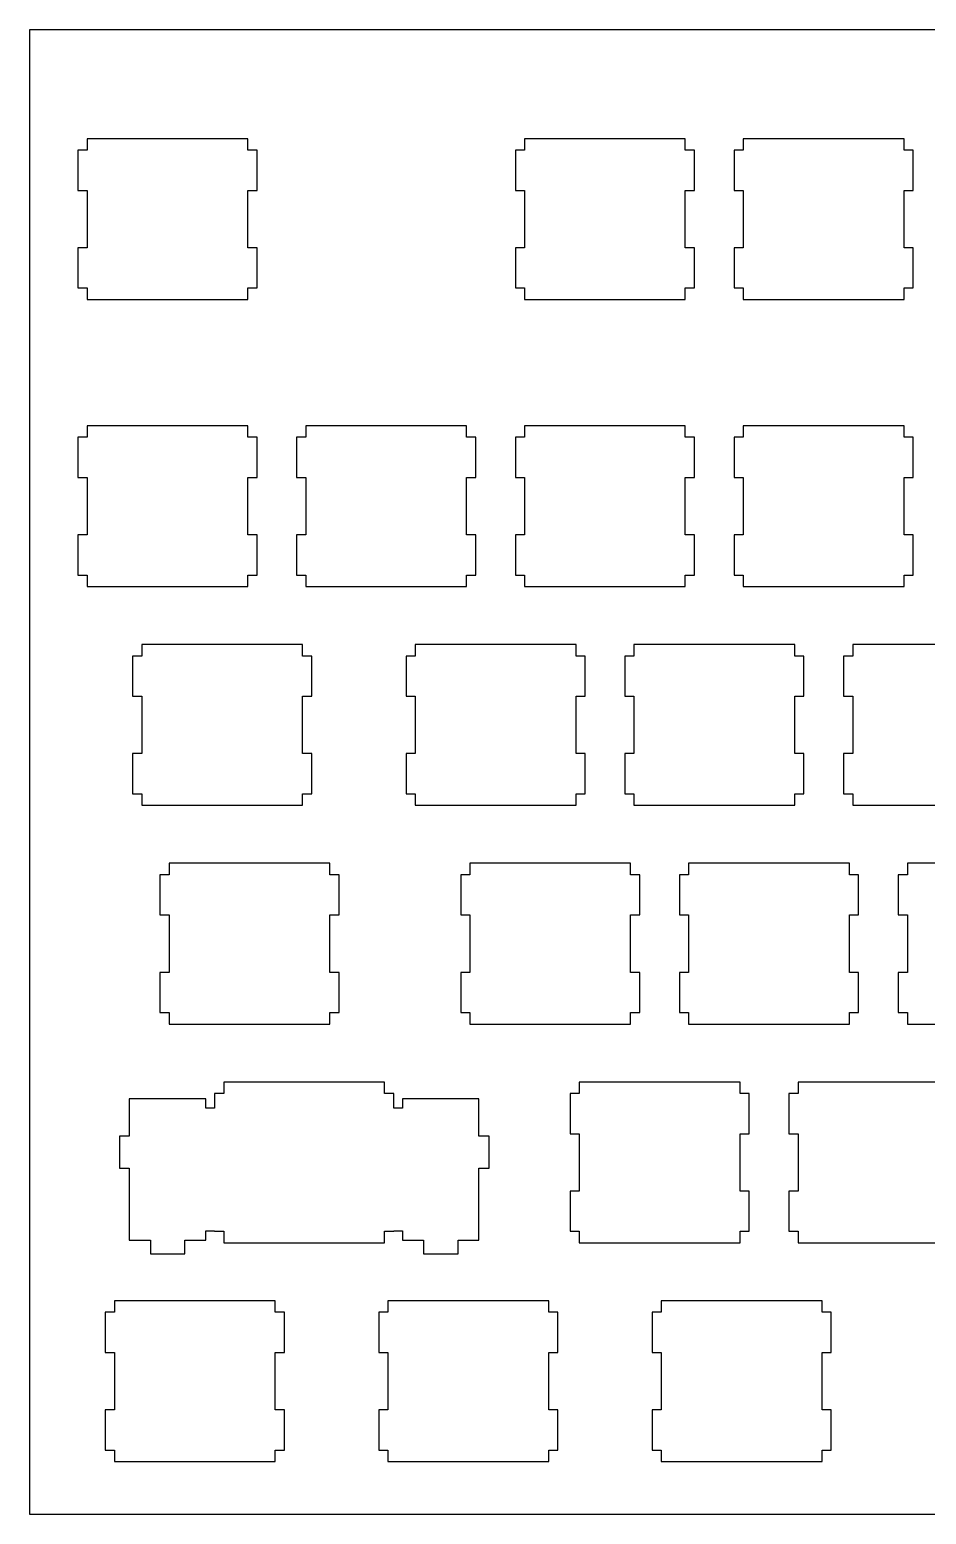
# Model space of a CAD drawing. Header units: millimetres. Extents: x 102 to 475, y 137 to 266.
# Drawn here: x 101.8 to 179.9, y 137 to 266.2 of the extents above; entities that cross this region are included whole.
import ezdxf

# ---------------------------------------------------------------- set-up
doc = ezdxf.new("R2010")
doc.units = ezdxf.units.MM
doc.layers.add('Default', color=7, linetype='Continuous')
doc.layers.add('KEYBOARD_(1)', color=7, linetype='Continuous')

# ---------------------------------------------------------------- blocks, each defined once
blk = doc.blocks.new('SE')
at = {"layer": 'KEYBOARD_(1)', "color": 7, "linetype": 'Continuous'}
for p, q in [((474.96, 266.24), (101.83, 266.24)), ((101.83, 266.24), (101.83, 136.96)), ((106.83, 256.75), (106.83, 255.75)), ((120.83, 256.75), (106.83, 256.75)), ((120.83, 255.75), (120.83, 256.75)), ((144.93, 256.75), (144.93, 255.75)), ((158.93, 256.75), (144.93, 256.75)), ((158.93, 255.75), (158.93, 256.75)), ((163.98, 256.75), (163.98, 255.75)), ((177.98, 256.75), (163.98, 256.75)), ((177.98, 255.75), (177.98, 256.75)), ((106.03, 255.75), (106.03, 252.25)), ((106.83, 255.75), (106.03, 255.75)), ((121.63, 255.75), (120.83, 255.75)), ((121.63, 252.25), (121.63, 255.75)), ((144.13, 255.75), (144.13, 252.25)), ((144.93, 255.75), (144.13, 255.75)), ((159.73, 255.75), (158.93, 255.75)), ((159.73, 252.25), (159.73, 255.75)), ((163.18, 255.75), (163.18, 252.25)), ((163.98, 255.75), (163.18, 255.75)), ((178.78, 255.75), (177.98, 255.75)), ((178.78, 252.25), (178.78, 255.75)), ((106.03, 252.25), (106.83, 252.25)), ((106.83, 252.25), (106.83, 247.25)), ((120.83, 252.25), (121.63, 252.25)), ((120.83, 247.25), (120.83, 252.25)), ((144.13, 252.25), (144.93, 252.25)), ((144.93, 252.25), (144.93, 247.25)), ((158.93, 252.25), (159.73, 252.25)), ((158.93, 247.25), (158.93, 252.25)), ((163.18, 252.25), (163.98, 252.25)), ((163.98, 252.25), (163.98, 247.25)), ((177.98, 252.25), (178.78, 252.25)), ((177.98, 247.25), (177.98, 252.25)), ((106.03, 247.25), (106.03, 243.75)), ((106.83, 247.25), (106.03, 247.25)), ((121.63, 247.25), (120.83, 247.25)), ((121.63, 243.75), (121.63, 247.25)), ((144.13, 247.25), (144.13, 243.75)), ((144.93, 247.25), (144.13, 247.25)), ((159.73, 247.25), (158.93, 247.25)), ((159.73, 243.75), (159.73, 247.25)), ((163.18, 247.25), (163.18, 243.75)), ((163.98, 247.25), (163.18, 247.25)), ((178.78, 247.25), (177.98, 247.25)), ((178.78, 243.75), (178.78, 247.25)), ((106.03, 243.75), (106.83, 243.75)), ((106.83, 243.75), (106.83, 242.75)), ((120.83, 243.75), (121.63, 243.75)), ((120.83, 242.75), (120.83, 243.75)), ((144.13, 243.75), (144.93, 243.75)), ((144.93, 243.75), (144.93, 242.75)), ((158.93, 243.75), (159.73, 243.75)), ((158.93, 242.75), (158.93, 243.75)), ((163.18, 243.75), (163.98, 243.75)), ((163.98, 243.75), (163.98, 242.75)), ((177.98, 243.75), (178.78, 243.75)), ((177.98, 242.75), (177.98, 243.75)), ((106.83, 242.75), (120.83, 242.75)), ((144.93, 242.75), (158.93, 242.75)), ((163.98, 242.75), (177.98, 242.75)), ((106.83, 231.75), (106.83, 230.75)), ((120.83, 231.75), (106.83, 231.75)), ((120.83, 230.75), (120.83, 231.75)), ((125.88, 231.75), (125.88, 230.75)), ((139.88, 231.75), (125.88, 231.75)), ((139.88, 230.75), (139.88, 231.75)), ((144.93, 231.75), (144.93, 230.75)), ((158.93, 231.75), (144.93, 231.75)), ((158.93, 230.75), (158.93, 231.75)), ((163.98, 231.75), (163.98, 230.75)), ((177.98, 231.75), (163.98, 231.75)), ((177.98, 230.75), (177.98, 231.75)), ((106.03, 230.75), (106.03, 227.25)), ((106.83, 230.75), (106.03, 230.75)), ((121.63, 230.75), (120.83, 230.75)), ((121.63, 227.25), (121.63, 230.75)), ((125.08, 230.75), (125.08, 227.25)), ((125.88, 230.75), (125.08, 230.75)), ((140.68, 230.75), (139.88, 230.75)), ((140.68, 227.25), (140.68, 230.75)), ((144.13, 230.75), (144.13, 227.25)), ((144.93, 230.75), (144.13, 230.75)), ((159.73, 230.75), (158.93, 230.75)), ((159.73, 227.25), (159.73, 230.75)), ((163.18, 230.75), (163.18, 227.25)), ((163.98, 230.75), (163.18, 230.75)), ((178.78, 230.75), (177.98, 230.75)), ((178.78, 227.25), (178.78, 230.75)), ((106.03, 227.25), (106.83, 227.25)), ((106.83, 227.25), (106.83, 222.25)), ((120.83, 227.25), (121.63, 227.25)), ((120.83, 222.25), (120.83, 227.25)), ((125.08, 227.25), (125.88, 227.25)), ((125.88, 227.25), (125.88, 222.25)), ((139.88, 227.25), (140.68, 227.25)), ((139.88, 222.25), (139.88, 227.25)), ((144.13, 227.25), (144.93, 227.25)), ((144.93, 227.25), (144.93, 222.25)), ((158.93, 227.25), (159.73, 227.25)), ((158.93, 222.25), (158.93, 227.25)), ((163.18, 227.25), (163.98, 227.25)), ((163.98, 227.25), (163.98, 222.25)), ((177.98, 227.25), (178.78, 227.25)), ((177.98, 222.25), (177.98, 227.25)), ((106.03, 222.25), (106.03, 218.75)), ((106.83, 222.25), (106.03, 222.25)), ((121.63, 222.25), (120.83, 222.25)), ((121.63, 218.75), (121.63, 222.25)), ((125.08, 222.25), (125.08, 218.75)), ((125.88, 222.25), (125.08, 222.25)), ((140.68, 222.25), (139.88, 222.25)), ((140.68, 218.75), (140.68, 222.25)), ((144.13, 222.25), (144.13, 218.75)), ((144.93, 222.25), (144.13, 222.25)), ((159.73, 222.25), (158.93, 222.25)), ((159.73, 218.75), (159.73, 222.25)), ((163.18, 222.25), (163.18, 218.75)), ((163.98, 222.25), (163.18, 222.25)), ((178.78, 222.25), (177.98, 222.25)), ((178.78, 218.75), (178.78, 222.25)), ((106.03, 218.75), (106.83, 218.75)), ((106.83, 218.75), (106.83, 217.75)), ((120.83, 218.75), (121.63, 218.75)), ((120.83, 217.75), (120.83, 218.75)), ((125.08, 218.75), (125.88, 218.75)), ((125.88, 218.75), (125.88, 217.75)), ((139.88, 218.75), (140.68, 218.75)), ((139.88, 217.75), (139.88, 218.75)), ((144.13, 218.75), (144.93, 218.75)), ((144.93, 218.75), (144.93, 217.75)), ((158.93, 218.75), (159.73, 218.75)), ((158.93, 217.75), (158.93, 218.75)), ((163.18, 218.75), (163.98, 218.75)), ((163.98, 218.75), (163.98, 217.75)), ((177.98, 218.75), (178.78, 218.75)), ((177.98, 217.75), (177.98, 218.75)), ((106.83, 217.75), (120.83, 217.75)), ((125.88, 217.75), (139.88, 217.75)), ((144.93, 217.75), (158.93, 217.75)), ((163.98, 217.75), (177.98, 217.75)), ((111.6, 212.7), (111.6, 211.7)), ((125.6, 212.7), (111.6, 212.7)), ((125.6, 211.7), (125.6, 212.7)), ((135.41, 212.7), (135.41, 211.7)), ((149.41, 212.7), (135.41, 212.7)), ((149.41, 211.7), (149.41, 212.7)), ((154.46, 212.7), (154.46, 211.7)), ((168.46, 212.7), (154.46, 212.7)), ((168.46, 211.7), (168.46, 212.7)), ((173.51, 212.7), (173.51, 211.7)), ((187.51, 212.7), (173.51, 212.7)), ((110.8, 211.7), (110.8, 208.2)), ((111.6, 211.7), (110.8, 211.7)), ((126.4, 211.7), (125.6, 211.7)), ((126.4, 208.2), (126.4, 211.7)), ((134.61, 211.7), (134.61, 208.2)), ((135.41, 211.7), (134.61, 211.7)), ((150.21, 211.7), (149.41, 211.7)), ((150.21, 208.2), (150.21, 211.7)), ((153.66, 211.7), (153.66, 208.2)), ((154.46, 211.7), (153.66, 211.7)), ((169.26, 211.7), (168.46, 211.7)), ((169.26, 208.2), (169.26, 211.7)), ((172.71, 211.7), (172.71, 208.2)), ((173.51, 211.7), (172.71, 211.7)), ((110.8, 208.2), (111.6, 208.2)), ((111.6, 208.2), (111.6, 203.2)), ((125.6, 208.2), (126.4, 208.2)), ((125.6, 203.2), (125.6, 208.2)), ((134.61, 208.2), (135.41, 208.2)), ((135.41, 208.2), (135.41, 203.2)), ((149.41, 208.2), (150.21, 208.2)), ((149.41, 203.2), (149.41, 208.2)), ((153.66, 208.2), (154.46, 208.2)), ((154.46, 208.2), (154.46, 203.2)), ((168.46, 208.2), (169.26, 208.2)), ((168.46, 203.2), (168.46, 208.2)), ((172.71, 208.2), (173.51, 208.2)), ((173.51, 208.2), (173.51, 203.2)), ((110.8, 203.2), (110.8, 199.7)), ((111.6, 203.2), (110.8, 203.2)), ((126.4, 203.2), (125.6, 203.2)), ((126.4, 199.7), (126.4, 203.2)), ((134.61, 203.2), (134.61, 199.7)), ((135.41, 203.2), (134.61, 203.2)), ((150.21, 203.2), (149.41, 203.2)), ((150.21, 199.7), (150.21, 203.2)), ((153.66, 203.2), (153.66, 199.7)), ((154.46, 203.2), (153.66, 203.2)), ((169.26, 203.2), (168.46, 203.2)), ((169.26, 199.7), (169.26, 203.2)), ((172.71, 203.2), (172.71, 199.7)), ((173.51, 203.2), (172.71, 203.2)), ((110.8, 199.7), (111.6, 199.7)), ((111.6, 199.7), (111.6, 198.7)), ((125.6, 199.7), (126.4, 199.7)), ((125.6, 198.7), (125.6, 199.7)), ((134.61, 199.7), (135.41, 199.7)), ((135.41, 199.7), (135.41, 198.7)), ((149.41, 199.7), (150.21, 199.7)), ((149.41, 198.7), (149.41, 199.7)), ((153.66, 199.7), (154.46, 199.7)), ((154.46, 199.7), (154.46, 198.7)), ((168.46, 199.7), (169.26, 199.7)), ((168.46, 198.7), (168.46, 199.7)), ((172.71, 199.7), (173.51, 199.7)), ((173.51, 199.7), (173.51, 198.7)), ((111.6, 198.7), (125.6, 198.7)), ((135.41, 198.7), (149.41, 198.7)), ((154.46, 198.7), (168.46, 198.7)), ((173.51, 198.7), (187.51, 198.7)), ((113.18, 192.65), (113.18, 189.15)), ((113.98, 192.65), (113.18, 192.65)), ((113.98, 193.65), (113.98, 192.65)), ((127.98, 193.65), (113.98, 193.65)), ((127.98, 192.65), (127.98, 193.65)), ((128.78, 192.65), (127.98, 192.65)), ((128.78, 189.15), (128.78, 192.65)), ((139.37, 192.65), (139.37, 189.15)), ((140.17, 192.65), (139.37, 192.65)), ((140.17, 193.65), (140.17, 192.65)), ((154.17, 193.65), (140.17, 193.65)), ((154.17, 192.65), (154.17, 193.65)), ((154.97, 192.65), (154.17, 192.65)), ((154.97, 189.15), (154.97, 192.65)), ((158.42, 192.65), (158.42, 189.15)), ((159.22, 192.65), (158.42, 192.65)), ((159.22, 193.65), (159.22, 192.65)), ((173.22, 193.65), (159.22, 193.65)), ((173.22, 192.65), (173.22, 193.65)), ((174.02, 192.65), (173.22, 192.65)), ((174.02, 189.15), (174.02, 192.65)), ((177.47, 192.65), (177.47, 189.15)), ((178.27, 192.65), (177.47, 192.65)), ((178.27, 193.65), (178.27, 192.65)), ((192.27, 193.65), (178.27, 193.65)), ((113.18, 189.15), (113.98, 189.15)), ((113.98, 189.15), (113.98, 184.15)), ((127.98, 189.15), (128.78, 189.15)), ((127.98, 184.15), (127.98, 189.15)), ((139.37, 189.15), (140.17, 189.15)), ((140.17, 189.15), (140.17, 184.15)), ((154.17, 189.15), (154.97, 189.15)), ((154.17, 184.15), (154.17, 189.15)), ((158.42, 189.15), (159.22, 189.15)), ((159.22, 189.15), (159.22, 184.15)), ((173.22, 189.15), (174.02, 189.15)), ((173.22, 184.15), (173.22, 189.15)), ((177.47, 189.15), (178.27, 189.15)), ((178.27, 189.15), (178.27, 184.15)), ((113.18, 184.15), (113.18, 180.65)), ((113.98, 184.15), (113.18, 184.15)), ((128.78, 184.15), (127.98, 184.15)), ((128.78, 180.65), (128.78, 184.15)), ((139.37, 184.15), (139.37, 180.65)), ((140.17, 184.15), (139.37, 184.15)), ((154.97, 184.15), (154.17, 184.15)), ((154.97, 180.65), (154.97, 184.15)), ((158.42, 184.15), (158.42, 180.65)), ((159.22, 184.15), (158.42, 184.15)), ((174.02, 184.15), (173.22, 184.15)), ((174.02, 180.65), (174.02, 184.15)), ((177.47, 184.15), (177.47, 180.65)), ((178.27, 184.15), (177.47, 184.15)), ((113.18, 180.65), (113.98, 180.65)), ((113.98, 180.65), (113.98, 179.65)), ((127.98, 180.65), (128.78, 180.65)), ((127.98, 179.65), (127.98, 180.65)), ((139.37, 180.65), (140.17, 180.65)), ((140.17, 180.65), (140.17, 179.65)), ((154.17, 180.65), (154.97, 180.65)), ((154.17, 179.65), (154.17, 180.65)), ((158.42, 180.65), (159.22, 180.65)), ((159.22, 180.65), (159.22, 179.65)), ((173.22, 180.65), (174.02, 180.65)), ((173.22, 179.65), (173.22, 180.65)), ((177.47, 180.65), (178.27, 180.65)), ((178.27, 180.65), (178.27, 179.65)), ((113.98, 179.65), (127.98, 179.65)), ((140.17, 179.65), (154.17, 179.65)), ((159.22, 179.65), (173.22, 179.65)), ((178.27, 179.65), (192.27, 179.65)), ((118.74, 174.6), (118.74, 173.6)), ((132.74, 174.6), (118.74, 174.6)), ((132.74, 173.6), (132.74, 174.6)), ((149.7, 174.6), (149.7, 173.6)), ((163.7, 174.6), (149.7, 174.6)), ((163.7, 173.6), (163.7, 174.6)), ((168.75, 174.6), (168.75, 173.6)), ((182.75, 174.6), (168.75, 174.6)), ((117.94, 173.6), (117.94, 172.33)), ((118.74, 173.6), (117.94, 173.6)), ((133.54, 173.6), (132.74, 173.6)), ((133.54, 172.33), (133.54, 173.6)), ((148.9, 173.6), (148.9, 170.1)), ((149.7, 173.6), (148.9, 173.6)), ((164.5, 173.6), (163.7, 173.6)), ((164.5, 170.1), (164.5, 173.6)), ((167.95, 173.6), (167.95, 170.1)), ((168.75, 173.6), (167.95, 173.6)), ((110.51, 173.13), (110.51, 169.9)), ((117.16, 173.13), (110.51, 173.13)), ((117.16, 172.33), (117.16, 173.13)), ((117.94, 172.33), (117.16, 172.33)), ((134.31, 172.33), (133.54, 172.33)), ((134.31, 173.13), (134.31, 172.33)), ((140.96, 173.13), (134.31, 173.13)), ((140.96, 169.9), (140.96, 173.13)), ((109.64, 169.9), (109.64, 167.1)), ((110.51, 169.9), (109.64, 169.9)), ((141.84, 169.9), (140.96, 169.9)), ((141.84, 167.1), (141.84, 169.9)), ((148.9, 170.1), (149.7, 170.1)), ((149.7, 170.1), (149.7, 165.1)), ((163.7, 170.1), (164.5, 170.1)), ((163.7, 165.1), (163.7, 170.1)), ((167.95, 170.1), (168.75, 170.1)), ((168.75, 170.1), (168.75, 165.1)), ((109.64, 167.1), (110.51, 167.1)), ((110.51, 167.1), (110.51, 160.83)), ((140.96, 167.1), (141.84, 167.1)), ((140.96, 160.83), (140.96, 167.1)), ((148.9, 165.1), (148.9, 161.6)), ((149.7, 165.1), (148.9, 165.1)), ((164.5, 165.1), (163.7, 165.1)), ((164.5, 161.6), (164.5, 165.1)), ((167.95, 165.1), (167.95, 161.6)), ((168.75, 165.1), (167.95, 165.1)), ((117.16, 161.63), (117.94, 161.63)), ((117.16, 160.83), (117.16, 161.63)), ((117.94, 161.63), (117.94, 161.6)), ((133.54, 161.63), (134.31, 161.63)), ((133.54, 161.6), (133.54, 161.63)), ((134.31, 161.63), (134.31, 160.83)), ((110.51, 160.83), (112.34, 160.83)), ((112.34, 160.83), (112.34, 159.63)), ((115.34, 160.83), (117.16, 160.83)), ((115.34, 159.63), (115.34, 160.83)), ((117.94, 161.6), (118.74, 161.6)), ((118.74, 161.6), (118.74, 160.6)), ((118.74, 160.6), (132.74, 160.6)), ((132.74, 161.6), (133.54, 161.6)), ((132.74, 160.6), (132.74, 161.6)), ((134.31, 160.83), (136.14, 160.83)), ((136.14, 160.83), (136.14, 159.63)), ((139.14, 160.83), (140.96, 160.83)), ((139.14, 159.63), (139.14, 160.83)), ((148.9, 161.6), (149.7, 161.6)), ((149.7, 161.6), (149.7, 160.6)), ((149.7, 160.6), (163.7, 160.6)), ((163.7, 161.6), (164.5, 161.6)), ((163.7, 160.6), (163.7, 161.6)), ((167.95, 161.6), (168.75, 161.6)), ((168.75, 161.6), (168.75, 160.6)), ((168.75, 160.6), (182.75, 160.6)), ((112.34, 159.63), (115.34, 159.63)), ((136.14, 159.63), (139.14, 159.63)), ((109.21, 155.55), (109.21, 154.55)), ((123.21, 155.55), (109.21, 155.55)), ((123.21, 154.55), (123.21, 155.55)), ((133.03, 155.55), (133.03, 154.55)), ((147.03, 155.55), (133.03, 155.55)), ((147.03, 154.55), (147.03, 155.55)), ((156.84, 155.55), (156.84, 154.55)), ((170.84, 155.55), (156.84, 155.55)), ((170.84, 154.55), (170.84, 155.55)), ((108.41, 154.55), (108.41, 151.05)), ((109.21, 154.55), (108.41, 154.55)), ((124.01, 154.55), (123.21, 154.55)), ((124.01, 151.05), (124.01, 154.55)), ((132.23, 154.55), (132.23, 151.05)), ((133.03, 154.55), (132.23, 154.55)), ((147.83, 154.55), (147.03, 154.55)), ((147.83, 151.05), (147.83, 154.55)), ((156.04, 154.55), (156.04, 151.05)), ((156.84, 154.55), (156.04, 154.55)), ((171.64, 154.55), (170.84, 154.55)), ((171.64, 151.05), (171.64, 154.55)), ((108.41, 151.05), (109.21, 151.05)), ((109.21, 151.05), (109.21, 146.05)), ((123.21, 151.05), (124.01, 151.05)), ((123.21, 146.05), (123.21, 151.05)), ((132.23, 151.05), (133.03, 151.05)), ((133.03, 151.05), (133.03, 146.05)), ((147.03, 151.05), (147.83, 151.05)), ((147.03, 146.05), (147.03, 151.05)), ((156.04, 151.05), (156.84, 151.05)), ((156.84, 151.05), (156.84, 146.05)), ((170.84, 151.05), (171.64, 151.05)), ((170.84, 146.05), (170.84, 151.05)), ((108.41, 146.05), (108.41, 142.55)), ((109.21, 146.05), (108.41, 146.05)), ((124.01, 146.05), (123.21, 146.05)), ((124.01, 142.55), (124.01, 146.05)), ((132.23, 146.05), (132.23, 142.55)), ((133.03, 146.05), (132.23, 146.05)), ((147.83, 146.05), (147.03, 146.05)), ((147.83, 142.55), (147.83, 146.05)), ((156.04, 146.05), (156.04, 142.55)), ((156.84, 146.05), (156.04, 146.05)), ((171.64, 146.05), (170.84, 146.05)), ((171.64, 142.55), (171.64, 146.05)), ((108.41, 142.55), (109.21, 142.55)), ((109.21, 142.55), (109.21, 141.55)), ((123.21, 142.55), (124.01, 142.55)), ((123.21, 141.55), (123.21, 142.55)), ((132.23, 142.55), (133.03, 142.55)), ((133.03, 142.55), (133.03, 141.55)), ((147.03, 142.55), (147.83, 142.55)), ((147.03, 141.55), (147.03, 142.55)), ((156.04, 142.55), (156.84, 142.55)), ((156.84, 142.55), (156.84, 141.55)), ((170.84, 142.55), (171.64, 142.55)), ((170.84, 141.55), (170.84, 142.55)), ((109.21, 141.55), (123.21, 141.55)), ((133.03, 141.55), (147.03, 141.55)), ((156.84, 141.55), (170.84, 141.55)), ((101.83, 136.96), (474.96, 136.96))]:
    blk.add_line(p, q, dxfattribs=at)
blk = doc.blocks.new('SE1')
at = {"layer": 'KEYBOARD_(1)', "color": 7, "linetype": 'Continuous'}
for p, q in [((474.96, 266.24), (101.83, 266.24)), ((101.83, 266.24), (101.83, 136.96)), ((106.83, 256.75), (106.83, 255.75)), ((120.83, 256.75), (106.83, 256.75)), ((120.83, 255.75), (120.83, 256.75)), ((144.93, 256.75), (144.93, 255.75)), ((158.93, 256.75), (144.93, 256.75)), ((158.93, 255.75), (158.93, 256.75)), ((163.98, 256.75), (163.98, 255.75)), ((177.98, 256.75), (163.98, 256.75)), ((177.98, 255.75), (177.98, 256.75)), ((106.03, 255.75), (106.03, 252.25)), ((106.83, 255.75), (106.03, 255.75)), ((121.63, 255.75), (120.83, 255.75)), ((121.63, 252.25), (121.63, 255.75)), ((144.13, 255.75), (144.13, 252.25)), ((144.93, 255.75), (144.13, 255.75)), ((159.73, 255.75), (158.93, 255.75)), ((159.73, 252.25), (159.73, 255.75)), ((163.18, 255.75), (163.18, 252.25)), ((163.98, 255.75), (163.18, 255.75)), ((178.78, 255.75), (177.98, 255.75)), ((178.78, 252.25), (178.78, 255.75)), ((106.03, 252.25), (106.83, 252.25)), ((106.83, 252.25), (106.83, 247.25)), ((120.83, 252.25), (121.63, 252.25)), ((120.83, 247.25), (120.83, 252.25)), ((144.13, 252.25), (144.93, 252.25)), ((144.93, 252.25), (144.93, 247.25)), ((158.93, 252.25), (159.73, 252.25)), ((158.93, 247.25), (158.93, 252.25)), ((163.18, 252.25), (163.98, 252.25)), ((163.98, 252.25), (163.98, 247.25)), ((177.98, 252.25), (178.78, 252.25)), ((177.98, 247.25), (177.98, 252.25)), ((106.03, 247.25), (106.03, 243.75)), ((106.83, 247.25), (106.03, 247.25)), ((121.63, 247.25), (120.83, 247.25)), ((121.63, 243.75), (121.63, 247.25)), ((144.13, 247.25), (144.13, 243.75)), ((144.93, 247.25), (144.13, 247.25)), ((159.73, 247.25), (158.93, 247.25)), ((159.73, 243.75), (159.73, 247.25)), ((163.18, 247.25), (163.18, 243.75)), ((163.98, 247.25), (163.18, 247.25)), ((178.78, 247.25), (177.98, 247.25)), ((178.78, 243.75), (178.78, 247.25)), ((106.03, 243.75), (106.83, 243.75)), ((106.83, 243.75), (106.83, 242.75)), ((120.83, 243.75), (121.63, 243.75)), ((120.83, 242.75), (120.83, 243.75)), ((144.13, 243.75), (144.93, 243.75)), ((144.93, 243.75), (144.93, 242.75)), ((158.93, 243.75), (159.73, 243.75)), ((158.93, 242.75), (158.93, 243.75)), ((163.18, 243.75), (163.98, 243.75)), ((163.98, 243.75), (163.98, 242.75)), ((177.98, 243.75), (178.78, 243.75)), ((177.98, 242.75), (177.98, 243.75)), ((106.83, 242.75), (120.83, 242.75)), ((144.93, 242.75), (158.93, 242.75)), ((163.98, 242.75), (177.98, 242.75)), ((106.83, 231.75), (106.83, 230.75)), ((120.83, 231.75), (106.83, 231.75)), ((120.83, 230.75), (120.83, 231.75)), ((125.88, 231.75), (125.88, 230.75)), ((139.88, 231.75), (125.88, 231.75)), ((139.88, 230.75), (139.88, 231.75)), ((144.93, 231.75), (144.93, 230.75)), ((158.93, 231.75), (144.93, 231.75)), ((158.93, 230.75), (158.93, 231.75)), ((163.98, 231.75), (163.98, 230.75)), ((177.98, 231.75), (163.98, 231.75)), ((177.98, 230.75), (177.98, 231.75)), ((106.03, 230.75), (106.03, 227.25)), ((106.83, 230.75), (106.03, 230.75)), ((121.63, 230.75), (120.83, 230.75)), ((121.63, 227.25), (121.63, 230.75)), ((125.08, 230.75), (125.08, 227.25)), ((125.88, 230.75), (125.08, 230.75)), ((140.68, 230.75), (139.88, 230.75)), ((140.68, 227.25), (140.68, 230.75)), ((144.13, 230.75), (144.13, 227.25)), ((144.93, 230.75), (144.13, 230.75)), ((159.73, 230.75), (158.93, 230.75)), ((159.73, 227.25), (159.73, 230.75)), ((163.18, 230.75), (163.18, 227.25)), ((163.98, 230.75), (163.18, 230.75)), ((178.78, 230.75), (177.98, 230.75)), ((178.78, 227.25), (178.78, 230.75)), ((106.03, 227.25), (106.83, 227.25)), ((106.83, 227.25), (106.83, 222.25)), ((120.83, 227.25), (121.63, 227.25)), ((120.83, 222.25), (120.83, 227.25)), ((125.08, 227.25), (125.88, 227.25)), ((125.88, 227.25), (125.88, 222.25)), ((139.88, 227.25), (140.68, 227.25)), ((139.88, 222.25), (139.88, 227.25)), ((144.13, 227.25), (144.93, 227.25)), ((144.93, 227.25), (144.93, 222.25)), ((158.93, 227.25), (159.73, 227.25)), ((158.93, 222.25), (158.93, 227.25)), ((163.18, 227.25), (163.98, 227.25)), ((163.98, 227.25), (163.98, 222.25)), ((177.98, 227.25), (178.78, 227.25)), ((177.98, 222.25), (177.98, 227.25)), ((106.03, 222.25), (106.03, 218.75)), ((106.83, 222.25), (106.03, 222.25)), ((121.63, 222.25), (120.83, 222.25)), ((121.63, 218.75), (121.63, 222.25)), ((125.08, 222.25), (125.08, 218.75)), ((125.88, 222.25), (125.08, 222.25)), ((140.68, 222.25), (139.88, 222.25)), ((140.68, 218.75), (140.68, 222.25)), ((144.13, 222.25), (144.13, 218.75)), ((144.93, 222.25), (144.13, 222.25)), ((159.73, 222.25), (158.93, 222.25)), ((159.73, 218.75), (159.73, 222.25)), ((163.18, 222.25), (163.18, 218.75)), ((163.98, 222.25), (163.18, 222.25)), ((178.78, 222.25), (177.98, 222.25)), ((178.78, 218.75), (178.78, 222.25)), ((106.03, 218.75), (106.83, 218.75)), ((106.83, 218.75), (106.83, 217.75)), ((120.83, 218.75), (121.63, 218.75)), ((120.83, 217.75), (120.83, 218.75)), ((125.08, 218.75), (125.88, 218.75)), ((125.88, 218.75), (125.88, 217.75)), ((139.88, 218.75), (140.68, 218.75)), ((139.88, 217.75), (139.88, 218.75)), ((144.13, 218.75), (144.93, 218.75)), ((144.93, 218.75), (144.93, 217.75)), ((158.93, 218.75), (159.73, 218.75)), ((158.93, 217.75), (158.93, 218.75)), ((163.18, 218.75), (163.98, 218.75)), ((163.98, 218.75), (163.98, 217.75)), ((177.98, 218.75), (178.78, 218.75)), ((177.98, 217.75), (177.98, 218.75)), ((106.83, 217.75), (120.83, 217.75)), ((125.88, 217.75), (139.88, 217.75)), ((144.93, 217.75), (158.93, 217.75)), ((163.98, 217.75), (177.98, 217.75)), ((111.6, 212.7), (111.6, 211.7)), ((125.6, 212.7), (111.6, 212.7)), ((125.6, 211.7), (125.6, 212.7)), ((135.41, 212.7), (135.41, 211.7)), ((149.41, 212.7), (135.41, 212.7)), ((149.41, 211.7), (149.41, 212.7)), ((154.46, 212.7), (154.46, 211.7)), ((168.46, 212.7), (154.46, 212.7)), ((168.46, 211.7), (168.46, 212.7)), ((173.51, 212.7), (173.51, 211.7)), ((187.51, 212.7), (173.51, 212.7)), ((110.8, 211.7), (110.8, 208.2)), ((111.6, 211.7), (110.8, 211.7)), ((126.4, 211.7), (125.6, 211.7)), ((126.4, 208.2), (126.4, 211.7)), ((134.61, 211.7), (134.61, 208.2)), ((135.41, 211.7), (134.61, 211.7)), ((150.21, 211.7), (149.41, 211.7)), ((150.21, 208.2), (150.21, 211.7)), ((153.66, 211.7), (153.66, 208.2)), ((154.46, 211.7), (153.66, 211.7)), ((169.26, 211.7), (168.46, 211.7)), ((169.26, 208.2), (169.26, 211.7)), ((172.71, 211.7), (172.71, 208.2)), ((173.51, 211.7), (172.71, 211.7)), ((110.8, 208.2), (111.6, 208.2)), ((111.6, 208.2), (111.6, 203.2)), ((125.6, 208.2), (126.4, 208.2)), ((125.6, 203.2), (125.6, 208.2)), ((134.61, 208.2), (135.41, 208.2)), ((135.41, 208.2), (135.41, 203.2)), ((149.41, 208.2), (150.21, 208.2)), ((149.41, 203.2), (149.41, 208.2)), ((153.66, 208.2), (154.46, 208.2)), ((154.46, 208.2), (154.46, 203.2)), ((168.46, 208.2), (169.26, 208.2)), ((168.46, 203.2), (168.46, 208.2)), ((172.71, 208.2), (173.51, 208.2)), ((173.51, 208.2), (173.51, 203.2)), ((110.8, 203.2), (110.8, 199.7)), ((111.6, 203.2), (110.8, 203.2)), ((126.4, 203.2), (125.6, 203.2)), ((126.4, 199.7), (126.4, 203.2)), ((134.61, 203.2), (134.61, 199.7)), ((135.41, 203.2), (134.61, 203.2)), ((150.21, 203.2), (149.41, 203.2)), ((150.21, 199.7), (150.21, 203.2)), ((153.66, 203.2), (153.66, 199.7)), ((154.46, 203.2), (153.66, 203.2)), ((169.26, 203.2), (168.46, 203.2)), ((169.26, 199.7), (169.26, 203.2)), ((172.71, 203.2), (172.71, 199.7)), ((173.51, 203.2), (172.71, 203.2)), ((110.8, 199.7), (111.6, 199.7)), ((111.6, 199.7), (111.6, 198.7)), ((125.6, 199.7), (126.4, 199.7)), ((125.6, 198.7), (125.6, 199.7)), ((134.61, 199.7), (135.41, 199.7)), ((135.41, 199.7), (135.41, 198.7)), ((149.41, 199.7), (150.21, 199.7)), ((149.41, 198.7), (149.41, 199.7)), ((153.66, 199.7), (154.46, 199.7)), ((154.46, 199.7), (154.46, 198.7)), ((168.46, 199.7), (169.26, 199.7)), ((168.46, 198.7), (168.46, 199.7)), ((172.71, 199.7), (173.51, 199.7)), ((173.51, 199.7), (173.51, 198.7)), ((111.6, 198.7), (125.6, 198.7)), ((135.41, 198.7), (149.41, 198.7)), ((154.46, 198.7), (168.46, 198.7)), ((173.51, 198.7), (187.51, 198.7)), ((113.18, 192.65), (113.18, 189.15)), ((113.98, 192.65), (113.18, 192.65)), ((113.98, 193.65), (113.98, 192.65)), ((127.98, 193.65), (113.98, 193.65)), ((127.98, 192.65), (127.98, 193.65)), ((128.78, 192.65), (127.98, 192.65)), ((128.78, 189.15), (128.78, 192.65)), ((139.37, 192.65), (139.37, 189.15)), ((140.17, 192.65), (139.37, 192.65)), ((140.17, 193.65), (140.17, 192.65)), ((154.17, 193.65), (140.17, 193.65)), ((154.17, 192.65), (154.17, 193.65)), ((154.97, 192.65), (154.17, 192.65)), ((154.97, 189.15), (154.97, 192.65)), ((158.42, 192.65), (158.42, 189.15)), ((159.22, 192.65), (158.42, 192.65)), ((159.22, 193.65), (159.22, 192.65)), ((173.22, 193.65), (159.22, 193.65)), ((173.22, 192.65), (173.22, 193.65)), ((174.02, 192.65), (173.22, 192.65)), ((174.02, 189.15), (174.02, 192.65)), ((177.47, 192.65), (177.47, 189.15)), ((178.27, 192.65), (177.47, 192.65)), ((178.27, 193.65), (178.27, 192.65)), ((192.27, 193.65), (178.27, 193.65)), ((113.18, 189.15), (113.98, 189.15)), ((113.98, 189.15), (113.98, 184.15)), ((127.98, 189.15), (128.78, 189.15)), ((127.98, 184.15), (127.98, 189.15)), ((139.37, 189.15), (140.17, 189.15)), ((140.17, 189.15), (140.17, 184.15)), ((154.17, 189.15), (154.97, 189.15)), ((154.17, 184.15), (154.17, 189.15)), ((158.42, 189.15), (159.22, 189.15)), ((159.22, 189.15), (159.22, 184.15)), ((173.22, 189.15), (174.02, 189.15)), ((173.22, 184.15), (173.22, 189.15)), ((177.47, 189.15), (178.27, 189.15)), ((178.27, 189.15), (178.27, 184.15)), ((113.18, 184.15), (113.18, 180.65)), ((113.98, 184.15), (113.18, 184.15)), ((128.78, 184.15), (127.98, 184.15)), ((128.78, 180.65), (128.78, 184.15)), ((139.37, 184.15), (139.37, 180.65)), ((140.17, 184.15), (139.37, 184.15)), ((154.97, 184.15), (154.17, 184.15)), ((154.97, 180.65), (154.97, 184.15)), ((158.42, 184.15), (158.42, 180.65)), ((159.22, 184.15), (158.42, 184.15)), ((174.02, 184.15), (173.22, 184.15)), ((174.02, 180.65), (174.02, 184.15)), ((177.47, 184.15), (177.47, 180.65)), ((178.27, 184.15), (177.47, 184.15)), ((113.18, 180.65), (113.98, 180.65)), ((113.98, 180.65), (113.98, 179.65)), ((127.98, 180.65), (128.78, 180.65)), ((127.98, 179.65), (127.98, 180.65)), ((139.37, 180.65), (140.17, 180.65)), ((140.17, 180.65), (140.17, 179.65)), ((154.17, 180.65), (154.97, 180.65)), ((154.17, 179.65), (154.17, 180.65)), ((158.42, 180.65), (159.22, 180.65)), ((159.22, 180.65), (159.22, 179.65)), ((173.22, 180.65), (174.02, 180.65)), ((173.22, 179.65), (173.22, 180.65)), ((177.47, 180.65), (178.27, 180.65)), ((178.27, 180.65), (178.27, 179.65)), ((113.98, 179.65), (127.98, 179.65)), ((140.17, 179.65), (154.17, 179.65)), ((159.22, 179.65), (173.22, 179.65)), ((178.27, 179.65), (192.27, 179.65)), ((118.74, 174.6), (118.74, 173.6)), ((132.74, 174.6), (118.74, 174.6)), ((132.74, 173.6), (132.74, 174.6)), ((149.7, 174.6), (149.7, 173.6)), ((163.7, 174.6), (149.7, 174.6)), ((163.7, 173.6), (163.7, 174.6)), ((168.75, 174.6), (168.75, 173.6)), ((182.75, 174.6), (168.75, 174.6)), ((117.94, 173.6), (117.94, 172.33)), ((118.74, 173.6), (117.94, 173.6)), ((133.54, 173.6), (132.74, 173.6)), ((133.54, 172.33), (133.54, 173.6)), ((148.9, 173.6), (148.9, 170.1)), ((149.7, 173.6), (148.9, 173.6)), ((164.5, 173.6), (163.7, 173.6)), ((164.5, 170.1), (164.5, 173.6)), ((167.95, 173.6), (167.95, 170.1)), ((168.75, 173.6), (167.95, 173.6)), ((110.51, 173.13), (110.51, 169.9)), ((117.16, 173.13), (110.51, 173.13)), ((117.16, 172.33), (117.16, 173.13)), ((117.94, 172.33), (117.16, 172.33)), ((134.31, 172.33), (133.54, 172.33)), ((134.31, 173.13), (134.31, 172.33)), ((140.96, 173.13), (134.31, 173.13)), ((140.96, 169.9), (140.96, 173.13)), ((109.64, 169.9), (109.64, 167.1)), ((110.51, 169.9), (109.64, 169.9)), ((141.84, 169.9), (140.96, 169.9)), ((141.84, 167.1), (141.84, 169.9)), ((148.9, 170.1), (149.7, 170.1)), ((149.7, 170.1), (149.7, 165.1)), ((163.7, 170.1), (164.5, 170.1)), ((163.7, 165.1), (163.7, 170.1)), ((167.95, 170.1), (168.75, 170.1)), ((168.75, 170.1), (168.75, 165.1)), ((109.64, 167.1), (110.51, 167.1)), ((110.51, 167.1), (110.51, 160.83)), ((140.96, 167.1), (141.84, 167.1)), ((140.96, 160.83), (140.96, 167.1)), ((148.9, 165.1), (148.9, 161.6)), ((149.7, 165.1), (148.9, 165.1)), ((164.5, 165.1), (163.7, 165.1)), ((164.5, 161.6), (164.5, 165.1)), ((167.95, 165.1), (167.95, 161.6)), ((168.75, 165.1), (167.95, 165.1)), ((117.16, 161.63), (117.94, 161.63)), ((117.16, 160.83), (117.16, 161.63)), ((117.94, 161.63), (117.94, 161.6)), ((133.54, 161.63), (134.31, 161.63)), ((133.54, 161.6), (133.54, 161.63)), ((134.31, 161.63), (134.31, 160.83)), ((110.51, 160.83), (112.34, 160.83)), ((112.34, 160.83), (112.34, 159.63)), ((115.34, 160.83), (117.16, 160.83)), ((115.34, 159.63), (115.34, 160.83)), ((117.94, 161.6), (118.74, 161.6)), ((118.74, 161.6), (118.74, 160.6)), ((118.74, 160.6), (132.74, 160.6)), ((132.74, 161.6), (133.54, 161.6)), ((132.74, 160.6), (132.74, 161.6)), ((134.31, 160.83), (136.14, 160.83)), ((136.14, 160.83), (136.14, 159.63)), ((139.14, 160.83), (140.96, 160.83)), ((139.14, 159.63), (139.14, 160.83)), ((148.9, 161.6), (149.7, 161.6)), ((149.7, 161.6), (149.7, 160.6)), ((149.7, 160.6), (163.7, 160.6)), ((163.7, 161.6), (164.5, 161.6)), ((163.7, 160.6), (163.7, 161.6)), ((167.95, 161.6), (168.75, 161.6)), ((168.75, 161.6), (168.75, 160.6)), ((168.75, 160.6), (182.75, 160.6)), ((112.34, 159.63), (115.34, 159.63)), ((136.14, 159.63), (139.14, 159.63)), ((109.21, 155.55), (109.21, 154.55)), ((123.21, 155.55), (109.21, 155.55)), ((123.21, 154.55), (123.21, 155.55)), ((133.03, 155.55), (133.03, 154.55)), ((147.03, 155.55), (133.03, 155.55)), ((147.03, 154.55), (147.03, 155.55)), ((156.84, 155.55), (156.84, 154.55)), ((170.84, 155.55), (156.84, 155.55)), ((170.84, 154.55), (170.84, 155.55)), ((108.41, 154.55), (108.41, 151.05)), ((109.21, 154.55), (108.41, 154.55)), ((124.01, 154.55), (123.21, 154.55)), ((124.01, 151.05), (124.01, 154.55)), ((132.23, 154.55), (132.23, 151.05)), ((133.03, 154.55), (132.23, 154.55)), ((147.83, 154.55), (147.03, 154.55)), ((147.83, 151.05), (147.83, 154.55)), ((156.04, 154.55), (156.04, 151.05)), ((156.84, 154.55), (156.04, 154.55)), ((171.64, 154.55), (170.84, 154.55)), ((171.64, 151.05), (171.64, 154.55)), ((108.41, 151.05), (109.21, 151.05)), ((109.21, 151.05), (109.21, 146.05)), ((123.21, 151.05), (124.01, 151.05)), ((123.21, 146.05), (123.21, 151.05)), ((132.23, 151.05), (133.03, 151.05)), ((133.03, 151.05), (133.03, 146.05)), ((147.03, 151.05), (147.83, 151.05)), ((147.03, 146.05), (147.03, 151.05)), ((156.04, 151.05), (156.84, 151.05)), ((156.84, 151.05), (156.84, 146.05)), ((170.84, 151.05), (171.64, 151.05)), ((170.84, 146.05), (170.84, 151.05)), ((108.41, 146.05), (108.41, 142.55)), ((109.21, 146.05), (108.41, 146.05)), ((124.01, 146.05), (123.21, 146.05)), ((124.01, 142.55), (124.01, 146.05)), ((132.23, 146.05), (132.23, 142.55)), ((133.03, 146.05), (132.23, 146.05)), ((147.83, 146.05), (147.03, 146.05)), ((147.83, 142.55), (147.83, 146.05)), ((156.04, 146.05), (156.04, 142.55)), ((156.84, 146.05), (156.04, 146.05)), ((171.64, 146.05), (170.84, 146.05)), ((171.64, 142.55), (171.64, 146.05)), ((108.41, 142.55), (109.21, 142.55)), ((109.21, 142.55), (109.21, 141.55)), ((123.21, 142.55), (124.01, 142.55)), ((123.21, 141.55), (123.21, 142.55)), ((132.23, 142.55), (133.03, 142.55)), ((133.03, 142.55), (133.03, 141.55)), ((147.03, 142.55), (147.83, 142.55)), ((147.03, 141.55), (147.03, 142.55)), ((156.04, 142.55), (156.84, 142.55)), ((156.84, 142.55), (156.84, 141.55)), ((170.84, 142.55), (171.64, 142.55)), ((170.84, 141.55), (170.84, 142.55)), ((109.21, 141.55), (123.21, 141.55)), ((133.03, 141.55), (147.03, 141.55)), ((156.84, 141.55), (170.84, 141.55)), ((101.83, 136.96), (474.96, 136.96))]:
    blk.add_line(p, q, dxfattribs=at)

msp = doc.modelspace()

# ---------------------------------------------------------------- block references
at = {"layer": 'Default'}
for name in ['SE', 'SE1']:
    msp.add_blockref(name, (0, 0), dxfattribs=at)

doc.saveas('drawing.dxf')
